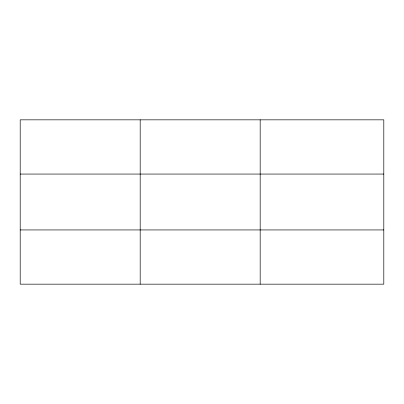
<?xml version="1.0" encoding="UTF-8"?>
<svg xmlns="http://www.w3.org/2000/svg" width="404" height="404" viewBox="0 0 404 404"><rect width="100%" height="100%" fill="white"/><g stroke="black" fill="none" stroke-linecap="round" stroke-linejoin="round"><path stroke-width="0.61" d="M140.188 284.163L140.188 119.837M260.176 284.163L260.176 119.837M383.8 174.063L383.8 119.837L20.2 119.837L20.2 284.163L383.8 284.163L383.8 174.063L20.2 174.063M20.2 229.937L383.8 229.937"/></g></svg>
